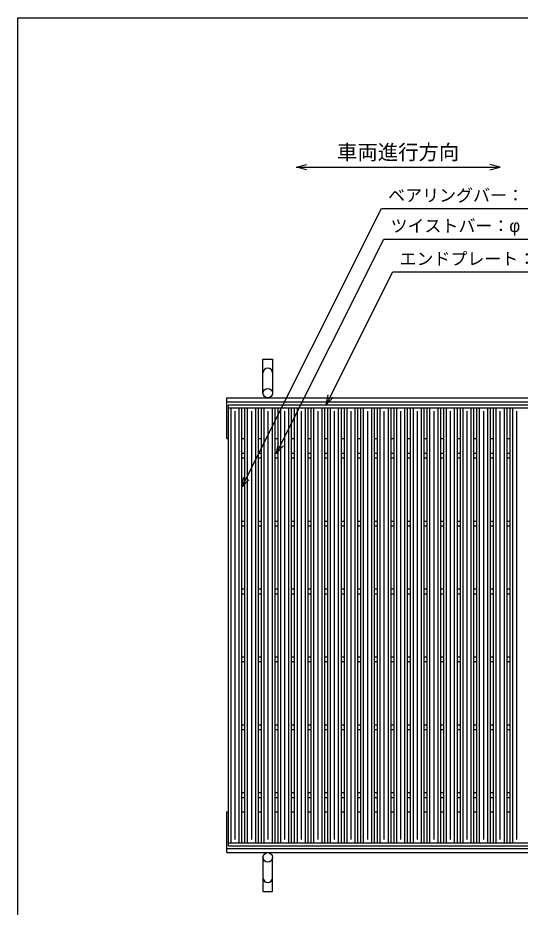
# Model space of a CAD drawing. Units: millimetres, scale not verified. Extents: x -1820 to 1731, y -1282 to 1054.
# Drawn here: x -1729 to -989, y -257 to 1054 of the extents above; entities that cross this region are included whole.
import ezdxf
from ezdxf.enums import TextEntityAlignment as Align

# ---------------------------------------------------------------- set-up
doc = ezdxf.new("R2010")
doc.units = ezdxf.units.MM
doc.header["$LTSCALE"] = 10
for name, color, linetype, lineweight in [('0_2', 150, 'Continuous', 25), ('16', 3, 'Continuous', 25), ('19', 6, 'Continuous', 25), ('22', 2, 'Continuous', 25)]:
    doc.layers.add(name, color=color, linetype=linetype, lineweight=lineweight)
doc.styles.add('ベクトル', font='')
doc.styles.get('ベクトル').set_extended_font_data('ベクトル')

msp = doc.modelspace()

# ---------------------------------------------------------------- linework, layer by layer
at = {"layer": '0_2'}
for p, q in [((-1729, -1146.5), (-1729, 1053.5)), ((-1729, 1053.5), (1731, 1053.5))]:
    msp.add_line(p, q, dxfattribs=at)
at = {"layer": '16'}
for p, q in [((-1419, 483.5), (-423, 483.5)), ((-1419, 479), (-1419, 483.5)), ((-1419, 479), (-423, 479)), ((-1419, -162), (-1419, 479)), ((-1419, 479), (-1399, 479)), ((-1415, -162), (-1415, 479)), ((-1409, -157), (-1409, 474)), ((-1403, -162), (-1403, 479)), ((-1399, -162), (-1399, 479)), ((-1394.6, -162), (-1394.6, 479)), ((-1394.6, 479), (-1374.6, 479)), ((-1390.6, -162), (-1390.6, 479)), ((-1384.6, -157), (-1384.6, 474)), ((-1378.6, -162), (-1378.6, 479)), ((-1374.6, -162), (-1374.6, 479)), ((-1370.2, -162), (-1370.2, 479)), ((-1370.2, 479), (-1350.2, 479)), ((-1366.2, -162), (-1366.2, 479)), ((-1360.2, -157), (-1360.2, 474)), ((-1354.2, -162), (-1354.2, 479)), ((-1350.2, -162), (-1350.2, 479)), ((-1345.8, -162), (-1345.8, 479)), ((-1345.8, 479), (-1325.8, 479)), ((-1341.8, -162), (-1341.8, 479)), ((-1335.8, -157), (-1335.8, 474)), ((-1329.8, -162), (-1329.8, 479)), ((-1325.8, -162), (-1325.8, 479)), ((-1321.4, -162), (-1321.4, 479)), ((-1321.4, 479), (-1301.4, 479)), ((-1317.4, -162), (-1317.4, 479)), ((-1311.4, -157), (-1311.4, 474)), ((-1305.4, -162), (-1305.4, 479)), ((-1301.4, -162), (-1301.4, 479)), ((-1297, -162), (-1297, 479)), ((-1297, 479), (-1277, 479)), ((-1293, -162), (-1293, 479)), ((-1287, -157), (-1287, 474)), ((-1281, -162), (-1281, 479)), ((-1277, -162), (-1277, 479)), ((-1272.6, -162), (-1272.6, 479)), ((-1272.6, 479), (-1252.6, 479)), ((-1268.6, -162), (-1268.6, 479)), ((-1262.6, -157), (-1262.6, 474)), ((-1256.6, -162), (-1256.6, 479)), ((-1252.6, -162), (-1252.6, 479)), ((-1248.2, -162), (-1248.2, 479)), ((-1248.2, 479), (-1228.2, 479)), ((-1244.2, -162), (-1244.2, 479)), ((-1238.2, -157), (-1238.2, 474)), ((-1232.2, -162), (-1232.2, 479)), ((-1228.2, -162), (-1228.2, 479)), ((-1223.8, -162), (-1223.8, 479)), ((-1223.8, 479), (-1203.8, 479)), ((-1219.8, -162), (-1219.8, 479)), ((-1213.8, -157), (-1213.8, 474)), ((-1207.8, -162), (-1207.8, 479)), ((-1203.8, -162), (-1203.8, 479)), ((-1199.4, -162), (-1199.4, 479)), ((-1199.4, 479), (-1179.4, 479)), ((-1195.4, -162), (-1195.4, 479)), ((-1189.4, -157), (-1189.4, 474)), ((-1183.4, -162), (-1183.4, 479)), ((-1179.4, -162), (-1179.4, 479)), ((-1175, -162), (-1175, 479)), ((-1175, 479), (-1155, 479)), ((-1171, -162), (-1171, 479)), ((-1165, -157), (-1165, 474)), ((-1159, -162), (-1159, 479)), ((-1155, -162), (-1155, 479)), ((-1150.6, -162), (-1150.6, 479)), ((-1150.6, 479), (-1130.6, 479)), ((-1146.6, -162), (-1146.6, 479)), ((-1140.6, -157), (-1140.6, 474)), ((-1134.6, -162), (-1134.6, 479)), ((-1130.6, -162), (-1130.6, 479)), ((-1126.2, -162), (-1126.2, 479)), ((-1126.2, 479), (-1106.2, 479)), ((-1122.2, -162), (-1122.2, 479)), ((-1116.2, -157), (-1116.2, 474)), ((-1110.2, -162), (-1110.2, 479)), ((-1106.2, -162), (-1106.2, 479)), ((-1101.8, -162), (-1101.8, 479)), ((-1101.8, 479), (-1081.8, 479)), ((-1097.8, -162), (-1097.8, 479)), ((-1091.8, -157), (-1091.8, 474)), ((-1085.8, -162), (-1085.8, 479)), ((-1081.8, -162), (-1081.8, 479)), ((-1077.4, -162), (-1077.4, 479)), ((-1077.4, 479), (-1057.4, 479)), ((-1073.4, -162), (-1073.4, 479)), ((-1067.4, -157), (-1067.4, 474)), ((-1061.4, -162), (-1061.4, 479)), ((-1057.4, -162), (-1057.4, 479)), ((-1053, -162), (-1053, 479)), ((-1053, 479), (-1033, 479)), ((-1049, -162), (-1049, 479)), ((-1043, -157), (-1043, 474)), ((-1037, -162), (-1037, 479)), ((-1033, -162), (-1033, 479)), ((-1028.6, -162), (-1028.6, 479)), ((-1028.6, 479), (-1008.6, 479)), ((-1024.6, -162), (-1024.6, 479)), ((-1018.6, -157), (-1018.6, 474)), ((-1012.6, -162), (-1012.6, 479)), ((-1008.6, -162), (-1008.6, 479)), ((-1004.2, -162), (-1004.2, 479)), ((-1004.2, 479), (-984.2, 479)), ((-1000.2, -162), (-1000.2, 479)), ((-994.2, -157), (-994.2, 474)), ((-1399, 412), (-1394.6, 412)), ((-1374.6, 412), (-1370.2, 412)), ((-1350.2, 412), (-1345.8, 412)), ((-1325.8, 412), (-1321.4, 412)), ((-1301.4, 412), (-1297, 412)), ((-1277, 412), (-1272.6, 412)), ((-1252.6, 412), (-1248.2, 412)), ((-1228.2, 412), (-1223.8, 412)), ((-1203.8, 412), (-1199.4, 412)), ((-1179.4, 412), (-1175, 412)), ((-1155, 412), (-1150.6, 412)), ((-1130.6, 412), (-1126.2, 412)), ((-1106.2, 412), (-1101.8, 412)), ((-1081.8, 412), (-1077.4, 412)), ((-1057.4, 412), (-1053, 412)), ((-1033, 412), (-1028.6, 412)), ((-1008.6, 412), (-1004.2, 412)), ((-1399, 405), (-1394.6, 405)), ((-1374.6, 405), (-1370.2, 405)), ((-1350.2, 405), (-1345.8, 405)), ((-1325.8, 405), (-1321.4, 405)), ((-1301.4, 405), (-1297, 405)), ((-1277, 405), (-1272.6, 405)), ((-1252.6, 405), (-1248.2, 405)), ((-1228.2, 405), (-1223.8, 405)), ((-1203.8, 405), (-1199.4, 405)), ((-1179.4, 405), (-1175, 405)), ((-1155, 405), (-1150.6, 405)), ((-1130.6, 405), (-1126.2, 405)), ((-1106.2, 405), (-1101.8, 405)), ((-1081.8, 405), (-1077.4, 405)), ((-1057.4, 405), (-1053, 405)), ((-1033, 405), (-1028.6, 405)), ((-1008.6, 405), (-1004.2, 405)), ((-1399, 312), (-1394.6, 312)), ((-1399, 305), (-1394.6, 305)), ((-1374.6, 312), (-1370.2, 312)), ((-1374.6, 305), (-1370.2, 305)), ((-1350.2, 312), (-1345.8, 312)), ((-1350.2, 305), (-1345.8, 305)), ((-1325.8, 312), (-1321.4, 312)), ((-1325.8, 305), (-1321.4, 305)), ((-1301.4, 312), (-1297, 312)), ((-1301.4, 305), (-1297, 305)), ((-1277, 312), (-1272.6, 312)), ((-1277, 305), (-1272.6, 305)), ((-1252.6, 312), (-1248.2, 312)), ((-1252.6, 305), (-1248.2, 305)), ((-1228.2, 312), (-1223.8, 312)), ((-1228.2, 305), (-1223.8, 305)), ((-1203.8, 312), (-1199.4, 312)), ((-1203.8, 305), (-1199.4, 305)), ((-1179.4, 312), (-1175, 312)), ((-1179.4, 305), (-1175, 305)), ((-1155, 312), (-1150.6, 312)), ((-1155, 305), (-1150.6, 305)), ((-1130.6, 312), (-1126.2, 312)), ((-1130.6, 305), (-1126.2, 305)), ((-1106.2, 312), (-1101.8, 312)), ((-1106.2, 305), (-1101.8, 305)), ((-1081.8, 312), (-1077.4, 312)), ((-1081.8, 305), (-1077.4, 305)), ((-1057.4, 312), (-1053, 312)), ((-1057.4, 305), (-1053, 305)), ((-1033, 312), (-1028.6, 312)), ((-1033, 305), (-1028.6, 305)), ((-1008.6, 312), (-1004.2, 312)), ((-1008.6, 305), (-1004.2, 305)), ((-1399, 212), (-1394.6, 212)), ((-1374.6, 212), (-1370.2, 212)), ((-1350.2, 212), (-1345.8, 212)), ((-1325.8, 212), (-1321.4, 212)), ((-1301.4, 212), (-1297, 212)), ((-1277, 212), (-1272.6, 212)), ((-1252.6, 212), (-1248.2, 212)), ((-1228.2, 212), (-1223.8, 212)), ((-1203.8, 212), (-1199.4, 212)), ((-1179.4, 212), (-1175, 212)), ((-1155, 212), (-1150.6, 212)), ((-1130.6, 212), (-1126.2, 212)), ((-1106.2, 212), (-1101.8, 212)), ((-1081.8, 212), (-1077.4, 212)), ((-1057.4, 212), (-1053, 212)), ((-1033, 212), (-1028.6, 212)), ((-1008.6, 212), (-1004.2, 212)), ((-1399, 205), (-1394.6, 205)), ((-1374.6, 205), (-1370.2, 205)), ((-1350.2, 205), (-1345.8, 205)), ((-1325.8, 205), (-1321.4, 205)), ((-1301.4, 205), (-1297, 205)), ((-1277, 205), (-1272.6, 205)), ((-1252.6, 205), (-1248.2, 205)), ((-1228.2, 205), (-1223.8, 205)), ((-1203.8, 205), (-1199.4, 205)), ((-1179.4, 205), (-1175, 205)), ((-1155, 205), (-1150.6, 205)), ((-1130.6, 205), (-1126.2, 205)), ((-1106.2, 205), (-1101.8, 205)), ((-1081.8, 205), (-1077.4, 205)), ((-1057.4, 205), (-1053, 205)), ((-1033, 205), (-1028.6, 205)), ((-1008.6, 205), (-1004.2, 205)), ((-1399, 112), (-1394.6, 112)), ((-1399, 105), (-1394.6, 105)), ((-1374.6, 112), (-1370.2, 112)), ((-1374.6, 105), (-1370.2, 105)), ((-1350.2, 112), (-1345.8, 112)), ((-1350.2, 105), (-1345.8, 105)), ((-1325.8, 112), (-1321.4, 112)), ((-1325.8, 105), (-1321.4, 105)), ((-1301.4, 112), (-1297, 112)), ((-1301.4, 105), (-1297, 105)), ((-1277, 112), (-1272.6, 112)), ((-1277, 105), (-1272.6, 105)), ((-1252.6, 112), (-1248.2, 112)), ((-1252.6, 105), (-1248.2, 105)), ((-1228.2, 112), (-1223.8, 112)), ((-1228.2, 105), (-1223.8, 105)), ((-1203.8, 112), (-1199.4, 112)), ((-1203.8, 105), (-1199.4, 105)), ((-1179.4, 112), (-1175, 112)), ((-1179.4, 105), (-1175, 105)), ((-1155, 112), (-1150.6, 112)), ((-1155, 105), (-1150.6, 105)), ((-1130.6, 112), (-1126.2, 112)), ((-1130.6, 105), (-1126.2, 105)), ((-1106.2, 112), (-1101.8, 112)), ((-1106.2, 105), (-1101.8, 105)), ((-1081.8, 112), (-1077.4, 112)), ((-1081.8, 105), (-1077.4, 105)), ((-1057.4, 112), (-1053, 112)), ((-1057.4, 105), (-1053, 105)), ((-1033, 112), (-1028.6, 112)), ((-1033, 105), (-1028.6, 105)), ((-1008.6, 112), (-1004.2, 112)), ((-1008.6, 105), (-1004.2, 105)), ((-1399, 12), (-1394.6, 12)), ((-1399, 5), (-1394.6, 5)), ((-1374.6, 12), (-1370.2, 12)), ((-1374.6, 5), (-1370.2, 5)), ((-1350.2, 12), (-1345.8, 12)), ((-1350.2, 5), (-1345.8, 5)), ((-1325.8, 12), (-1321.4, 12)), ((-1325.8, 5), (-1321.4, 5)), ((-1301.4, 12), (-1297, 12)), ((-1301.4, 5), (-1297, 5)), ((-1277, 12), (-1272.6, 12)), ((-1277, 5), (-1272.6, 5)), ((-1252.6, 12), (-1248.2, 12)), ((-1252.6, 5), (-1248.2, 5)), ((-1228.2, 12), (-1223.8, 12)), ((-1228.2, 5), (-1223.8, 5)), ((-1203.8, 12), (-1199.4, 12)), ((-1203.8, 5), (-1199.4, 5)), ((-1179.4, 12), (-1175, 12)), ((-1179.4, 5), (-1175, 5)), ((-1155, 12), (-1150.6, 12)), ((-1155, 5), (-1150.6, 5)), ((-1130.6, 12), (-1126.2, 12)), ((-1130.6, 5), (-1126.2, 5)), ((-1106.2, 12), (-1101.8, 12)), ((-1106.2, 5), (-1101.8, 5)), ((-1081.8, 12), (-1077.4, 12)), ((-1081.8, 5), (-1077.4, 5)), ((-1057.4, 12), (-1053, 12)), ((-1057.4, 5), (-1053, 5)), ((-1033, 12), (-1028.6, 12)), ((-1033, 5), (-1028.6, 5)), ((-1008.6, 12), (-1004.2, 12)), ((-1008.6, 5), (-1004.2, 5)), ((-1399, -88), (-1394.6, -88)), ((-1374.6, -88), (-1370.2, -88)), ((-1350.2, -88), (-1345.8, -88)), ((-1325.8, -88), (-1321.4, -88)), ((-1301.4, -88), (-1297, -88)), ((-1277, -88), (-1272.6, -88)), ((-1252.6, -88), (-1248.2, -88)), ((-1228.2, -88), (-1223.8, -88)), ((-1203.8, -88), (-1199.4, -88)), ((-1179.4, -88), (-1175, -88)), ((-1155, -88), (-1150.6, -88)), ((-1130.6, -88), (-1126.2, -88)), ((-1106.2, -88), (-1101.8, -88)), ((-1081.8, -88), (-1077.4, -88)), ((-1057.4, -88), (-1053, -88)), ((-1033, -88), (-1028.6, -88)), ((-1008.6, -88), (-1004.2, -88)), ((-1399, -95), (-1394.6, -95)), ((-1374.6, -95), (-1370.2, -95)), ((-1350.2, -95), (-1345.8, -95)), ((-1325.8, -95), (-1321.4, -95)), ((-1301.4, -95), (-1297, -95)), ((-1277, -95), (-1272.6, -95)), ((-1252.6, -95), (-1248.2, -95)), ((-1228.2, -95), (-1223.8, -95)), ((-1203.8, -95), (-1199.4, -95)), ((-1179.4, -95), (-1175, -95)), ((-1155, -95), (-1150.6, -95)), ((-1130.6, -95), (-1126.2, -95)), ((-1106.2, -95), (-1101.8, -95)), ((-1081.8, -95), (-1077.4, -95)), ((-1057.4, -95), (-1053, -95)), ((-1033, -95), (-1028.6, -95)), ((-1008.6, -95), (-1004.2, -95)), ((-1419, -162), (-423, -162)), ((-1419, -166.5), (-1419, -162)), ((-1419, -162), (-1399, -162)), ((-1419, -166.5), (-423, -166.5)), ((-1394.6, -162), (-1374.6, -162)), ((-1370.2, -162), (-1350.2, -162)), ((-1345.8, -162), (-1325.8, -162)), ((-1321.4, -162), (-1301.4, -162)), ((-1297, -162), (-1277, -162)), ((-1272.6, -162), (-1252.6, -162)), ((-1248.2, -162), (-1228.2, -162)), ((-1223.8, -162), (-1203.8, -162)), ((-1199.4, -162), (-1179.4, -162)), ((-1175, -162), (-1155, -162)), ((-1150.6, -162), (-1130.6, -162)), ((-1126.2, -162), (-1106.2, -162)), ((-1101.8, -162), (-1081.8, -162)), ((-1077.4, -162), (-1057.4, -162)), ((-1053, -162), (-1033, -162)), ((-1028.6, -162), (-1008.6, -162)), ((-1004.2, -162), (-984.2, -162))]:
    msp.add_line(p, q, dxfattribs=at)
at = {"layer": '19'}
for p, q in [((-1368, 500.5), (-1368, 550.5)), ((-1368, 550.5), (-1354, 550.5)), ((-1354, 550.5), (-1354, 500.5)), ((-1421, 493.5), (-421, 493.5)), ((-1421, 433.5), (-1421, 493.5)), ((-1421, 487.5), (-421, 487.5)), ((-1421, 433.5), (-1419, 433.5)), ((-1399, 433.5), (-1394.6, 433.5)), ((-1374.6, 433.5), (-1370.2, 433.5)), ((-1350.2, 433.5), (-1345.8, 433.5)), ((-1325.8, 433.5), (-1321.4, 433.5)), ((-1301.4, 433.5), (-1297, 433.5)), ((-1277, 433.5), (-1272.6, 433.5)), ((-1252.6, 433.5), (-1248.2, 433.5)), ((-1228.2, 433.5), (-1223.8, 433.5)), ((-1203.8, 433.5), (-1199.4, 433.5)), ((-1179.4, 433.5), (-1175, 433.5)), ((-1155, 433.5), (-1150.6, 433.5)), ((-1130.6, 433.5), (-1126.2, 433.5)), ((-1106.2, 433.5), (-1101.8, 433.5)), ((-1081.8, 433.5), (-1077.4, 433.5)), ((-1057.4, 433.5), (-1053, 433.5)), ((-1033, 433.5), (-1028.6, 433.5)), ((-1008.6, 433.5), (-1004.2, 433.5)), ((-1421, -176.5), (-1421, -116.5)), ((-1421, -116.5), (-1419, -116.5)), ((-1399, -116.5), (-1394.6, -116.5)), ((-1374.6, -116.5), (-1370.2, -116.5)), ((-1350.2, -116.5), (-1345.8, -116.5)), ((-1325.8, -116.5), (-1321.4, -116.5)), ((-1301.4, -116.5), (-1297, -116.5)), ((-1277, -116.5), (-1272.6, -116.5)), ((-1252.6, -116.5), (-1248.2, -116.5)), ((-1228.2, -116.5), (-1223.8, -116.5)), ((-1203.8, -116.5), (-1199.4, -116.5)), ((-1179.4, -116.5), (-1175, -116.5)), ((-1155, -116.5), (-1150.6, -116.5)), ((-1130.6, -116.5), (-1126.2, -116.5)), ((-1106.2, -116.5), (-1101.8, -116.5)), ((-1081.8, -116.5), (-1077.4, -116.5)), ((-1057.4, -116.5), (-1053, -116.5)), ((-1033, -116.5), (-1028.6, -116.5)), ((-1008.6, -116.5), (-1004.2, -116.5)), ((-1421, -170.5), (-421, -170.5)), ((-1421, -176.5), (-421, -176.5)), ((-1368, -183.5), (-1368, -233.5)), ((-1354, -233.5), (-1354, -183.5)), ((-1368, -233.5), (-1354, -233.5))]:
    msp.add_line(p, q, dxfattribs=at)
for centre in [(-1361, 500.5), (-1361, -183.5)]:
    msp.add_circle(centre, 7, dxfattribs=at)
for centre, start, end in [((-1361, 530.5), 0, 180), ((-1361, -213.5), 180, 0)]:
    msp.add_arc(centre, 7, start, end, dxfattribs=at)
at = {"layer": '22', "color": 4}
for p, q in [((-1319, 833.5), (-1304, 837.5)), ((-1304, 829.5), (-1319, 833.5)), ((-1319, 833.5), (-1019, 833.5)), ((-1019, 833.5), (-1034, 837.5)), ((-1034, 829.5), (-1019, 833.5)), ((-1399, 362), (-1193.75, 772.5)), ((-1193.75, 772.5), (-713.75, 772.5)), ((-1348, 412), (-1190.25, 727.5)), ((-1190.25, 727.5), (-750.25, 727.5)), ((-1274.8, 483.5), (-1177.05, 679)), ((-1177.05, 679), (-757.05, 679)), ((-1274.8, 483.5), (-1271.8, 498.1)), ((-1274.8, 483.5), (-1264.8, 494.5)), ((-1348, 412), (-1345, 426.6)), ((-1348, 412), (-1338, 423)), ((-1399, 362), (-1396, 376.6)), ((-1399, 362), (-1389, 373))]:
    msp.add_line(p, q, dxfattribs=at)

# ---------------------------------------------------------------- texts
at = {"layer": '22', "style": 'ベクトル'}
for s, height, p in [('車両進行方向', 21.99, (-1259, 855.5)), ('ベアリングバー：', 18.33, (-1183.75, 792)), ('ツイストバー：', 18.33, (-1180.25, 747)), ('φ', 18.33, (-1005.25, 747)), ('エンドプレート：', 18.33, (-1167.05, 698.5))]:
    msp.add_text(s, height=height, dxfattribs=at).set_placement(p, align=Align.MIDDLE_LEFT)

doc.saveas('drawing.dxf')
